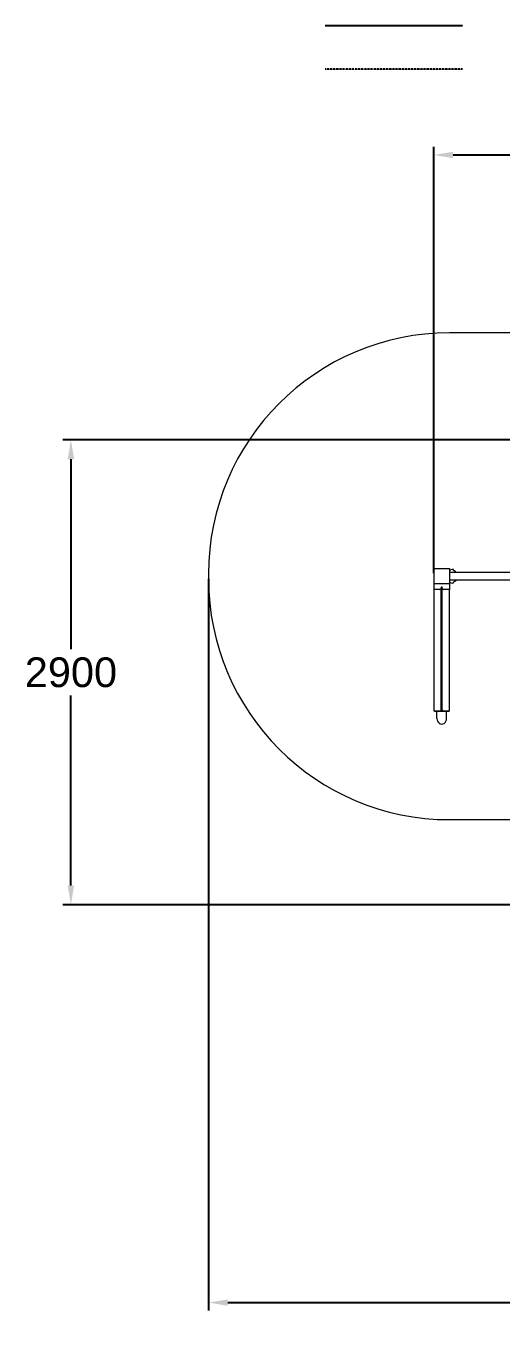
# Model space of a CAD drawing. Extents: x -5389 to 3365, y -5046 to 3378.
# Drawn here: x -5389 to -2431, y -5046 to 3028 of the extents above; entities that cross this region are included whole.
import ezdxf

# ---------------------------------------------------------------- set-up
doc = ezdxf.new("R2010")
doc.units = 0
doc.header["$LTSCALE"] = 5
doc.header["$PDMODE"] = 33
doc.header["$PDSIZE"] = 20
doc.linetypes.add('HIDDEN', pattern=[0.375, 0.25, -0.125])
doc.layers.get('Defpoints').update_dxf_attribs({"linetype": 'CONTINUOUS'})
for name, color, linetype in [('LCPROD_FALLINGSPACE', 63, 'HIDDEN'), ('Lg_area', 4, 'CONTINUOUS'), ('Lg_dim', 7, 'CONTINUOUS'), ('Lg_prod', 40, 'CONTINUOUS')]:
    doc.layers.add(name, color=color, linetype=linetype)
doc.styles.add('LG1', font='arial.ttf', dxfattribs={"height": 185})
doc.styles.get("Standard").update_dxf_attribs({"font": 'SIMPLEX'})
doc.dimstyles.new('LG_DIM', dxfattribs={"dimtxt": 2.5, "dimasz": 2.5, "dimexe": 1.25, "dimexo": 0.625, "dimtad": 1, "dimdec": 4, "dimdsep": 46, "dimlunit": 6, "dimtxsty": 'STANDARD', "dimcen": 2.5, "dimadec": 0, "dimazin": 0, "dimtfac": 1, "dimtdec": 4, "dimtmove": 0, "dimatfit": 3, "dimfxl": 1, "dimtolj": 1, "dimtzin": 0, "dimarcsym": 0})

# ---------------------------------------------------------------- blocks, each defined once
blk = doc.blocks.new('*D5')
at = {"layer": 'Defpoints', "color": 0, "transparency": 16777216}
for p in [(2090.5, -400), (-4252.5, -415.2), (-4252.5, -4924.6)]:
    blk.add_point(p, dxfattribs=at)
at = {"layer": 'Lg_dim', "color": 0, "lineweight": -2, "transparency": 16777216}
for p, q in [((2090.5, -401), (2090.5, -4974.6)), ((-4252.5, -416.2), (-4252.5, -4974.6)), ((-4132.5, -4924.6), (-1540.5, -4924.6)), ((1970.5, -4924.6), (-887.7, -4924.6))]:
    blk.add_line(p, q, dxfattribs=at)
at = {"layer": 'Lg_dim', "color": 0, "transparency": 16777216}
for points in [[(-4132.5, -4904.6), (-4132.5, -4944.6), (-4252.5, -4924.6)], [(1970.5, -4904.6), (1970.5, -4944.6), (2090.5, -4924.6)]]:
    blk.add_solid(points, dxfattribs=at)
at = {"layer": 'Lg_dim', "color": 4, "transparency": 16777216, "insert": (-1214.1, -4924.6), "char_height": 185, "attachment_point": 5, "style": 'LG1'}
blk.add_mtext('\\A1;6340', dxfattribs=at)
blk = doc.blocks.new('*D6')
at = {"layer": 'Defpoints', "color": 0, "transparency": 16777216}
for p in [(-5109.2, 448.8), (-448.8, 448.8), (-286.8, -2447.3)]:
    blk.add_point(p, dxfattribs=at)
at = {"layer": 'Lg_dim', "color": 0, "lineweight": -2, "transparency": 16777216}
for p, q in [((-449.8, 448.8), (-5159.2, 448.8)), ((-5109.2, 328.8), (-5109.2, -854.8)), ((-5109.2, -2327.3), (-5109.2, -1143.7)), ((-287.8, -2447.3), (-5159.2, -2447.3))]:
    blk.add_line(p, q, dxfattribs=at)
at = {"layer": 'Lg_dim', "color": 0, "transparency": 16777216}
for points in [[(-5129.2, 328.8), (-5089.2, 328.8), (-5109.2, 448.8)], [(-5129.2, -2327.3), (-5089.2, -2327.3), (-5109.2, -2447.3)]]:
    blk.add_solid(points, dxfattribs=at)
at = {"layer": 'Lg_dim', "color": 4, "transparency": 16777216, "insert": (-5109.2, -999.3), "char_height": 185, "attachment_point": 5, "style": 'LG1'}
blk.add_mtext('\\A1;2900', dxfattribs=at)
blk = doc.blocks.new('*D7')
at = {"layer": 'Defpoints', "color": 0, "transparency": 16777216}
for p in [(1178.9, 2224.3), (1178.9, 305), (-2849.3, -381)]:
    blk.add_point(p, dxfattribs=at)
at = {"layer": 'Lg_dim', "color": 0, "lineweight": -2, "transparency": 16777216}
for p, q in [((-2849.3, -380), (-2849.3, 2274.3)), ((1178.9, 306), (1178.9, 2274.3)), ((-2729.3, 2224.3), (-1164.8, 2224.3)), ((1058.9, 2224.3), (-505.6, 2224.3))]:
    blk.add_line(p, q, dxfattribs=at)
at = {"layer": 'Lg_dim', "color": 0, "transparency": 16777216}
for points in [[(-2729.3, 2244.3), (-2729.3, 2204.3), (-2849.3, 2224.3)], [(1058.9, 2244.3), (1058.9, 2204.3), (1178.9, 2224.3)]]:
    blk.add_solid(points, dxfattribs=at)
at = {"layer": 'Lg_dim', "color": 4, "transparency": 16777216, "insert": (-835.2, 2224.3), "char_height": 185, "attachment_point": 5, "style": 'LG1'}
blk.add_mtext('\\A1;4030', dxfattribs=at)

msp = doc.modelspace()

# ---------------------------------------------------------------- linework, layer by layer
at = {"layer": 'LCPROD_FALLINGSPACE'}
msp.add_lwpolyline([(-2671.5, 2758.6), (-3525.9, 2758.6)], dxfattribs=at)
at = {"layer": 'Lg_area', "linetype": 'Continuous', "lineweight": 0}
for p, q in [((-1752.1, 1116.2), (-2751.5, 1116.2)), ((-4252.5, -384.8), (-4252.5, -415.2)), ((-2751.5, -1916.2), (-1625.4, -1916.2))]:
    msp.add_line(p, q, dxfattribs=at)
at = {"layer": 'Lg_area'}
msp.add_lwpolyline([(-2671.5, 3028.2), (-3525.9, 3028.2)], dxfattribs=at)
at = {"layer": 'Lg_area', "linetype": 'Continuous', "lineweight": 0}
for centre, start, end in [((-2751.5, -384.8), 90, 180), ((-2751.5, -415.2), 180, 270)]:
    msp.add_arc(centre, 1501, start, end, dxfattribs=at)
at = {"layer": 'Lg_prod', "linetype": 'Continuous', "lineweight": 0}
for p, q in [((-2848, -448), (-2848, -352)), ((-2848, -352), (-2752, -352)), ((-2752, -352), (-2752, -448)), ((-2752, -362.3), (-2743, -359.2)), ((-448, -377.5), (-2752, -377.5)), ((-2752, -377.5), (-2752, -422.5)), ((-2727.5, -363.8), (-2727.5, -358.8)), ((-2752, -448), (-2848, -448)), ((-2847.5, -482.1), (-2847.5, -448)), ((-2847.5, -1238.5), (-2847.5, -482.1)), ((-2811, -482.1), (-2847.5, -482.1)), ((-2797, -468.3), (-2803, -468.3)), ((-2803, -468.3), (-2803, -472.9)), ((-2803, -1231.6), (-2803, -472.9)), ((-2797, -472.9), (-2797, -468.3)), ((-2797, -1231.6), (-2797, -472.9)), ((-2752.5, -482.1), (-2789, -482.1)), ((-2752.5, -448), (-2752.5, -482.1)), ((-2752.5, -1238.5), (-2752.5, -482.1)), ((-2752, -422.5), (-448, -422.5)), ((-2752, -437.7), (-2743, -440.8)), ((-2727.5, -441.2), (-2727.5, -436.2)), ((-2847.5, -1238.5), (-2811, -1238.5)), ((-2846, -1240.7), (-2846, -1238.5)), ((-2846, -1240.7), (-2754, -1240.7)), ((-2830, -1286.4), (-2830, -1240.7)), ((-2791.3, -1238.2), (-2808.7, -1238.2)), ((-2797, -1228.1), (-2803, -1228.1)), ((-2789, -1238.5), (-2752.5, -1238.5)), ((-2770, -1286.4), (-2770, -1240.7)), ((-2754, -1240.7), (-2754, -1238.5))]:
    msp.add_line(p, q, dxfattribs=at)
for centre, start, end in [((-2734.6, -383.8), 74.22471, 109), ((-2734.6, -416.2), 251, 285.77529)]:
    msp.add_arc(centre, 26, start, end, dxfattribs=at)
for centre, major_axis, ratio, start_param, end_param in [((-2773.4, -387.7), (66.8, -11.6), 0.701836, 0.456134, 0.481936), ((-2811, -472.9), (0, -9.24), 0.866025, 0, 1.570796), ((-2789, -472.9), (0, -9.24), 0.866025, 4.712389, 6.283185), ((-2773.4, -412.3), (-66.8, -11.6), 0.701836, 2.659657, 2.685459), ((-2800, -1286.4), (0, -34.6), 0.866025, 4.712389, 7.853982), ((-2811, -1231.6), (-8, 0), 0.866025, 1.570796, 3.141593), ((-2789, -1231.6), (-8, 0), 0.866025, 0, 1.570796)]:
    msp.add_ellipse(centre, major_axis=major_axis, ratio=ratio, start_param=start_param, end_param=end_param, dxfattribs=at)
for points, knots in [([(-2843.4, -356.6), (-2843.4, -356.6), (-2843.4, -356.6), (-2843.9, -356.1), (-2844.5, -355.5), (-2846.1, -353.9), (-2846.9, -353.1), (-2847.8, -352.2), (-2848, -352), (-2848, -352)], [-0.054665, -0.054665, -0.054665, -0.054665, 0, 0, 2.886993, 2.886993, 9.76026, 9.76026, 14.748006, 14.748006, 14.748006, 14.748006]), ([(-2756.6, -356.6), (-2756.6, -356.6), (-2756.6, -356.6), (-2756.1, -356.1), (-2755.5, -355.5), (-2753.9, -353.9), (-2753.1, -353.1), (-2752.2, -352.2), (-2752, -352), (-2752, -352)], [-0.054665, -0.054665, -0.054665, -0.054665, 0, 0, 2.886993, 2.886993, 9.76026, 9.76026, 14.748006, 14.748006, 14.748006, 14.748006]), ([(-2710.4, -376.3), (-2711.1, -374.9), (-2712, -373.5), (-2713.4, -372), (-2713.7, -371.6), (-2714.3, -371), (-2714.6, -370.7), (-2715.6, -369.8), (-2716.3, -369.2), (-2717.8, -368.2), (-2718.6, -367.7), (-2719.8, -366.9), (-2720.2, -366.7), (-2721, -366.3), (-2721.5, -366), (-2723.7, -365), (-2725.5, -364.3), (-2727.5, -363.8)], [0.00000056, 0.00000056, 0.00000056, 0.00000056, 0.00599976, 0.00599976, 0.00749957, 0.00749957, 0.00899937, 0.00899937, 0.01199897, 0.01199897, 0.01499857, 0.01499857, 0.01649837, 0.01649837, 0.01799817, 0.01799817, 0.02399737, 0.02399737, 0.02399737, 0.02399737]), ([(-2712.6, -372.9), (-2712.8, -372.7), (-2713, -372.5), (-2713.4, -372), (-2713.7, -371.6), (-2714.3, -371), (-2714.6, -370.7), (-2715.1, -370.3), (-2715.3, -370.1), (-2715.5, -370)], [0.00495113, 0.00495113, 0.00495113, 0.00495113, 0.005999765, 0.005999765, 0.007499565, 0.007499565, 0.008999366, 0.008999366, 0.009725422, 0.009725422, 0.009725422, 0.009725422]), ([(-2712.6, -372.9), (-2712.8, -372.7), (-2713, -372.5), (-2713.4, -372), (-2713.7, -371.6), (-2714.3, -371), (-2714.6, -370.7), (-2715.1, -370.3), (-2715.3, -370.1), (-2715.5, -370)], [0.00495113, 0.00495113, 0.00495113, 0.00495113, 0.005999765, 0.005999765, 0.007499565, 0.007499565, 0.008999366, 0.008999366, 0.009725422, 0.009725422, 0.009725422, 0.009725422]), ([(-2712.6, -372.9), (-2712.8, -372.7), (-2713, -372.5), (-2713.4, -372), (-2713.7, -371.6), (-2714.3, -371), (-2714.6, -370.7), (-2715.1, -370.3), (-2715.3, -370.1), (-2715.5, -370)], [0.00495113, 0.00495113, 0.00495113, 0.00495113, 0.005999765, 0.005999765, 0.007499565, 0.007499565, 0.008999366, 0.008999366, 0.009725422, 0.009725422, 0.009725422, 0.009725422]), ([(-2713.3, -372.1), (-2713.3, -372.1), (-2713.2, -372.2), (-2712, -373.5), (-2711.1, -374.9), (-2710.4, -376.3)], [0.017683201, 0.017683201, 0.017683201, 0.017683201, 0.018003575, 0.018003575, 0.024004698, 0.024004698, 0.024004698, 0.024004698]), ([(-2843.4, -443.4), (-2843.4, -443.4), (-2843.4, -443.4), (-2843.9, -443.9), (-2844.5, -444.5), (-2846.1, -446.1), (-2846.9, -446.9), (-2847.8, -447.8), (-2848, -448), (-2848, -448)], [-0.054665, -0.054665, -0.054665, -0.054665, 0, 0, 2.886993, 2.886993, 9.76026, 9.76026, 14.748006, 14.748006, 14.748006, 14.748006]), ([(-2752, -448), (-2752, -448), (-2752.2, -447.8), (-2753.1, -446.9), (-2753.9, -446.1), (-2755.5, -444.5), (-2756.1, -443.9), (-2756.6, -443.4), (-2756.6, -443.4), (-2756.6, -443.4)], [20.558259, 20.558259, 20.558259, 20.558259, 24.227592, 24.227592, 29.284044, 29.284044, 31.407917, 31.407917, 31.448132, 31.448132, 31.448132, 31.448132]), ([(-2710.4, -423.7), (-2711.1, -425.1), (-2712, -426.5), (-2713.4, -428), (-2713.7, -428.4), (-2714.3, -429), (-2714.6, -429.3), (-2715.6, -430.2), (-2716.3, -430.8), (-2717.8, -431.8), (-2718.6, -432.3), (-2719.8, -433.1), (-2720.2, -433.3), (-2721, -433.7), (-2721.5, -434), (-2723.7, -435), (-2725.5, -435.7), (-2727.5, -436.2)], [0.00000056, 0.00000056, 0.00000056, 0.00000056, 0.00599976, 0.00599976, 0.00749957, 0.00749957, 0.00899937, 0.00899937, 0.01199897, 0.01199897, 0.01499857, 0.01499857, 0.01649837, 0.01649837, 0.01799817, 0.01799817, 0.02399737, 0.02399737, 0.02399737, 0.02399737]), ([(-2712.6, -427.1), (-2712.8, -427.3), (-2713, -427.5), (-2713.4, -428), (-2713.7, -428.4), (-2714.3, -429), (-2714.6, -429.3), (-2715.1, -429.7), (-2715.3, -429.9), (-2715.5, -430)], [0.00495113, 0.00495113, 0.00495113, 0.00495113, 0.005999765, 0.005999765, 0.007499565, 0.007499565, 0.008999366, 0.008999366, 0.009725422, 0.009725422, 0.009725422, 0.009725422]), ([(-2712.6, -427.1), (-2712.8, -427.3), (-2713, -427.5), (-2713.4, -428), (-2713.7, -428.4), (-2714.3, -429), (-2714.6, -429.3), (-2715.1, -429.7), (-2715.3, -429.9), (-2715.5, -430)], [0.00495113, 0.00495113, 0.00495113, 0.00495113, 0.005999765, 0.005999765, 0.007499565, 0.007499565, 0.008999366, 0.008999366, 0.009725422, 0.009725422, 0.009725422, 0.009725422]), ([(-2712.6, -427.1), (-2712.8, -427.3), (-2713, -427.5), (-2713.4, -428), (-2713.7, -428.4), (-2714.3, -429), (-2714.6, -429.3), (-2715.1, -429.7), (-2715.3, -429.9), (-2715.5, -430)], [0.00495113, 0.00495113, 0.00495113, 0.00495113, 0.005999765, 0.005999765, 0.007499565, 0.007499565, 0.008999366, 0.008999366, 0.009725422, 0.009725422, 0.009725422, 0.009725422]), ([(-2713.3, -427.9), (-2713.3, -427.9), (-2713.2, -427.8), (-2712, -426.5), (-2711.1, -425.1), (-2710.4, -423.7)], [0.017683201, 0.017683201, 0.017683201, 0.017683201, 0.018003575, 0.018003575, 0.024004698, 0.024004698, 0.024004698, 0.024004698])]:
    msp.add_open_spline(points, degree=3, knots=knots, dxfattribs=at)
for points in [[(-2719, -367.4), (-2719, -367.4), (-2719.1, -367.3), (-2719.2, -367.3)], [(-2719, -367.4), (-2719, -367.4), (-2719.1, -367.3), (-2719.2, -367.3)], [(-2719, -367.4), (-2719, -367.4), (-2719.1, -367.3), (-2719.2, -367.3)], [(-2719, -367.4), (-2719, -367.4), (-2719.1, -367.3), (-2719.2, -367.3)], [(-2715, -370.3), (-2715.2, -370.2), (-2715.3, -370.1), (-2715.5, -370)], [(-2712.6, -372.9), (-2712.8, -372.7), (-2712.9, -372.5), (-2713.1, -372.3)], [(-2719, -432.6), (-2719, -432.6), (-2719.1, -432.7), (-2719.2, -432.7)], [(-2719, -432.6), (-2719, -432.6), (-2719.1, -432.7), (-2719.2, -432.7)], [(-2719, -432.6), (-2719, -432.6), (-2719.1, -432.7), (-2719.2, -432.7)], [(-2719, -432.6), (-2719, -432.6), (-2719.1, -432.7), (-2719.2, -432.7)], [(-2715, -429.7), (-2715.2, -429.8), (-2715.3, -429.9), (-2715.5, -430)], [(-2712.6, -427.1), (-2712.8, -427.3), (-2712.9, -427.5), (-2713.1, -427.7)]]:
    msp.add_open_spline(points, degree=3, dxfattribs=at)

# ---------------------------------------------------------------- dimensions: what is measured, and where the dimension line sits
at = {"layer": 'Lg_dim'}
dim = msp.add_linear_dim(base=(1178.9, 2224.3), p1=(-2849.3, -381), p2=(1178.9, 305), dimstyle='LG_DIM', override={"dimtxt": 185, "dimasz": 120, "dimexe": 50, "dimexo": 1, "dimgap": 50, "dimtad": 0, "dimtih": 1, "dimtoh": 1, "dimdec": 0, "dimrnd": 10, "dimlunit": 2, "dimtxsty": 'LG1', "dimclrt": 4, "dimadec": 4, "dimtdec": 0}, dxfattribs=at)
dim.commit()
dim.dimension.update_dxf_attribs({"geometry": '*D7', "text_midpoint": (-835.2, 2224.3)})
dim = msp.add_linear_dim(base=(-5109.2, 448.8), p1=(-286.8, -2447.3), p2=(-448.8, 448.8), angle=90, dimstyle='LG_DIM', override={"dimtxt": 185, "dimasz": 120, "dimexe": 50, "dimexo": 1, "dimgap": 50, "dimtad": 0, "dimtih": 1, "dimtoh": 1, "dimdec": 0, "dimrnd": 10, "dimlunit": 2, "dimtxsty": 'LG1', "dimclrt": 4, "dimadec": 4, "dimtdec": 0}, dxfattribs=at)
dim.commit()
dim.dimension.update_dxf_attribs({"geometry": '*D6', "text_midpoint": (-5109.2, -999.3)})
dim = msp.add_linear_dim(base=(-4252.5, -4924.6), p1=(2090.5, -400), p2=(-4252.5, -415.2), dimstyle='LG_DIM', override={"dimtxt": 185, "dimasz": 120, "dimexe": 50, "dimexo": 1, "dimgap": 50, "dimtad": 0, "dimtih": 1, "dimtoh": 1, "dimdec": 0, "dimrnd": 10, "dimlunit": 2, "dimtxsty": 'LG1', "dimclrt": 4, "dimadec": 4, "dimtdec": 0}, dxfattribs=at)
dim.commit()
dim.dimension.update_dxf_attribs({"geometry": '*D5', "text_midpoint": (-1214.1, -4924.6), "dimtype": 160})

doc.saveas('drawing.dxf')
